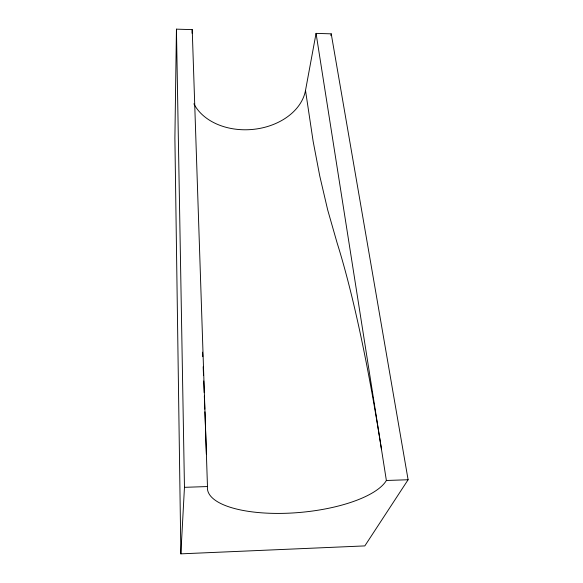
<?xml version="1.0" encoding="UTF-8"?>
<svg xmlns="http://www.w3.org/2000/svg" width="583" height="583" viewBox="0 0 583 583"><rect width="100%" height="100%" fill="white"/><g stroke="black" fill="none" stroke-linecap="round" stroke-linejoin="round"><path stroke-width="0.87" d="M408.107 479.743L386.376 480.487A90.89 31.839 -5.2 0 1 286.246 513.273A90.89 31.839 -5.2 0 1 207.475 486.55L192.222 29.631L176.438 29.15L174.893 138.237L180.868 553.85L364.827 545.907L408.107 479.743L331.231 33.843L316.059 33.384L305.507 90.445L313.144 141.37L319.768 176.051L327.682 209.931L337.142 243.024A610.117 82.05 85.8 0 1 381.399 448.83M192.106 33.267L192.222 29.631M180.868 553.85L184.461 487.33L176.438 29.15M330.874 35.614L331.231 33.843M184.461 487.33L207.475 486.55M316.059 33.384L386.376 480.487M202.563 352.168A623.242 16.339 89 0 1 202.753 356.65M203.175 366.736A623.242 16.339 89 0 1 203.518 375.219M203.744 380.983A623.242 16.339 89 0 1 204.196 392.614M204.327 396.039A623.242 16.339 89 0 1 204.815 409.157M204.917 411.831A623.242 16.339 89 0 1 206.389 453.953M305.507 90.445A57.987 42.916 -4.8 0 1 254.48 129.229A57.987 42.916 -4.8 0 1 193.899 103.803"/></g></svg>
